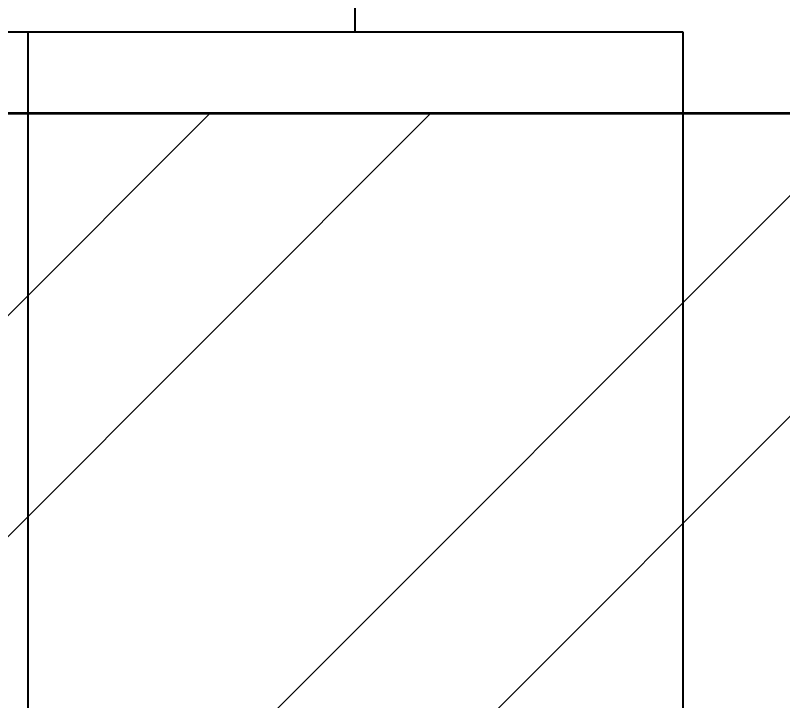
# Model space of a CAD drawing. Header units: millimetres. Extents: x -117 to 822, y -67 to 297.
# Drawn here: x 768.16 to 783.78, y 194.43 to 208.37 of the extents above; entities that cross this region are included whole.
import ezdxf

# ---------------------------------------------------------------- set-up
doc = ezdxf.new("R2010")
doc.units = ezdxf.units.MM
doc.layers.add('KHUNGTEN', color=7, linetype='Continuous', lineweight=35)
doc.layers.add('NETMANH', color=7, linetype='Continuous')
doc.styles.add('SLDTEXTSTYLE0', font='TXT', dxfattribs={"width": 0.663})
doc.dimstyles.new('SLDDIMSTYLE1', dxfattribs={"dimtxt": 3.5, "dimasz": 3.302, "dimexe": 0, "dimexo": 0.0625, "dimgap": 0.875, "dimtad": 1, "dimdec": 0, "dimlfac": 3, "dimrnd": 1e-09, "dimzin": 12, "dimdsep": 46, "dimtxsty": 'SLDTEXTSTYLE0', "dimsah": 1, "dimcen": 0.09, "dimadec": 0, "dimazin": 3, "dimtfac": 1, "dimtdec": 0, "dimtofl": 0, "dimtmove": 0, "dimatfit": 3, "dimfxl": 0, "dimfrac": 2, "dimtolj": 1, "dimtzin": 12, "dimarcsym": 0})

# ---------------------------------------------------------------- blocks, each defined once
blk = doc.blocks.new('_D_3')
at = {"layer": 'KHUNGTEN'}
for p, q in [((760.083, 258.032), (760.083, 164.699)), ((750.083, 174.699), (750.083, 164.699)), ((750.083, 165.699), (760.083, 165.699)), ((760.083, 165.699), (782.505, 165.699))]:
    blk.add_line(p, q, dxfattribs=at)
for points in [[(750.083, 165.699), (753.385, 165.191), (753.385, 166.207)], [(760.083, 165.699), (756.781, 166.207), (756.781, 165.191)]]:
    blk.add_solid(points, dxfattribs=at)
at = {"layer": 'KHUNGTEN', "char_height": 3.5, "attachment_point": 1, "style": 'SLDTEXTSTYLE0'}
for s, insert in [('30', (765.272, 170.215)), ('0.01', (773.672, 170.215)), ('%%p', (770.318, 170.21))]:
    blk.add_mtext(s, dxfattribs=dict(at, insert=insert))
blk = doc.blocks.new('_D_4')
at = {"layer": 'KHUNGTEN'}
for p, q in [((761.083, 259.032), (794.449, 259.032)), ((793.449, 259.032), (793.449, 175.699)), ((769.416, 175.699), (794.449, 175.699))]:
    blk.add_line(p, q, dxfattribs=at)
for points in [[(793.449, 259.032), (792.941, 255.73), (793.957, 255.73)], [(793.449, 175.699), (793.957, 179.001), (792.941, 179.001)]]:
    blk.add_solid(points, dxfattribs=at)
at = {"layer": 'KHUNGTEN', "char_height": 3.5, "attachment_point": 1, "rotation": 90, "style": 'SLDTEXTSTYLE0'}
for s, insert in [('0.01', (788.933, 215.871)), ('%%p', (788.938, 212.517)), ('250', (788.933, 204.948))]:
    blk.add_mtext(s, dxfattribs=dict(at, insert=insert))

msp = doc.modelspace()

# ---------------------------------------------------------------- hatches: boundary and pattern name
at = {"layer": 'KHUNGTEN', "linetype": 'Continuous', "lineweight": 18}
h = msp.add_hatch(dxfattribs=at)
h.set_pattern_fill('ANSI32', color=256, style=0)
h.paths.add_polyline_path([(821.6195, 206.3727), (729.8664, 206.3727), (729.8664, 96.3727), (821.6195, 96.3727)], flags=0)
edge = h.paths.add_edge_path(flags=0)
edge.add_arc((775.7429, 151.3727), 24, 0, 360)
edge = h.paths.add_edge_path(flags=0)
edge.add_arc((804.7429, 151.3727), 1.25, 0, 360)
edge = h.paths.add_edge_path(flags=0)
edge.add_arc((775.7429, 180.3727), 1.25, 0, 360)
edge = h.paths.add_edge_path(flags=0)
edge.add_arc((746.7429, 151.3727), 1.25, 0, 360)
edge = h.paths.add_edge_path(flags=0)
edge.add_arc((775.7429, 122.3727), 1.25, 0, 360)
edge = h.paths.add_edge_path(flags=0)
edge.add_arc((735.7429, 111.3727), 3, 0, 360)
edge = h.paths.add_edge_path(flags=0)
edge.add_arc((815.7429, 191.3727), 3, 0, 360)

# ---------------------------------------------------------------- linework, layer by layer
at = {"color": 7, "linetype": 'Continuous', "lineweight": 25}
msp.add_line((775.0788, 208.0319), (775.0788, 208.6985), dxfattribs=at)
at = {"layer": 'NETMANH', "linetype": 'Continuous', "lineweight": 25}
for p, q in [((731.7493, 208.0319), (768.416, 208.0319)), ((745.0788, 208.0319), (781.7455, 208.0319)), ((768.416, 208.0319), (768.416, 175.6985)), ((781.7455, 208.0319), (781.7455, 175.6985))]:
    msp.add_line(p, q, dxfattribs=at)
at = {"layer": 'NETMANH', "linetype": 'Continuous', "lineweight": 35}
msp.add_line((729.8664, 206.3727), (821.6195, 206.3727), dxfattribs=at)

# ---------------------------------------------------------------- dimensions: what is measured, and where the dimension line sits
at = {"layer": 'KHUNGTEN'}
dim = msp.add_linear_dim(base=(760.0826, 165.6985), p1=(750.0826, 175.6985), p2=(760.0826, 259.0319), text='<>%%p0.01', dimstyle='SLDDIMSTYLE1', dxfattribs=at)
dim.commit()
dim.dimension.update_dxf_attribs({"geometry": '_D_3', "text_midpoint": (773.8886, 165.6985), "dimtype": 160})
dim = msp.add_linear_dim(base=(793.4493, 175.6985), p1=(760.0826, 259.0319), p2=(768.416, 175.6985), angle=90, text='<>%%p0.01', dimstyle='SLDDIMSTYLE1', dxfattribs=at)
dim.commit()
dim.dimension.update_dxf_attribs({"geometry": '_D_4', "text_midpoint": (793.4493, 214.826), "dimtype": 160})

doc.saveas('drawing.dxf')
